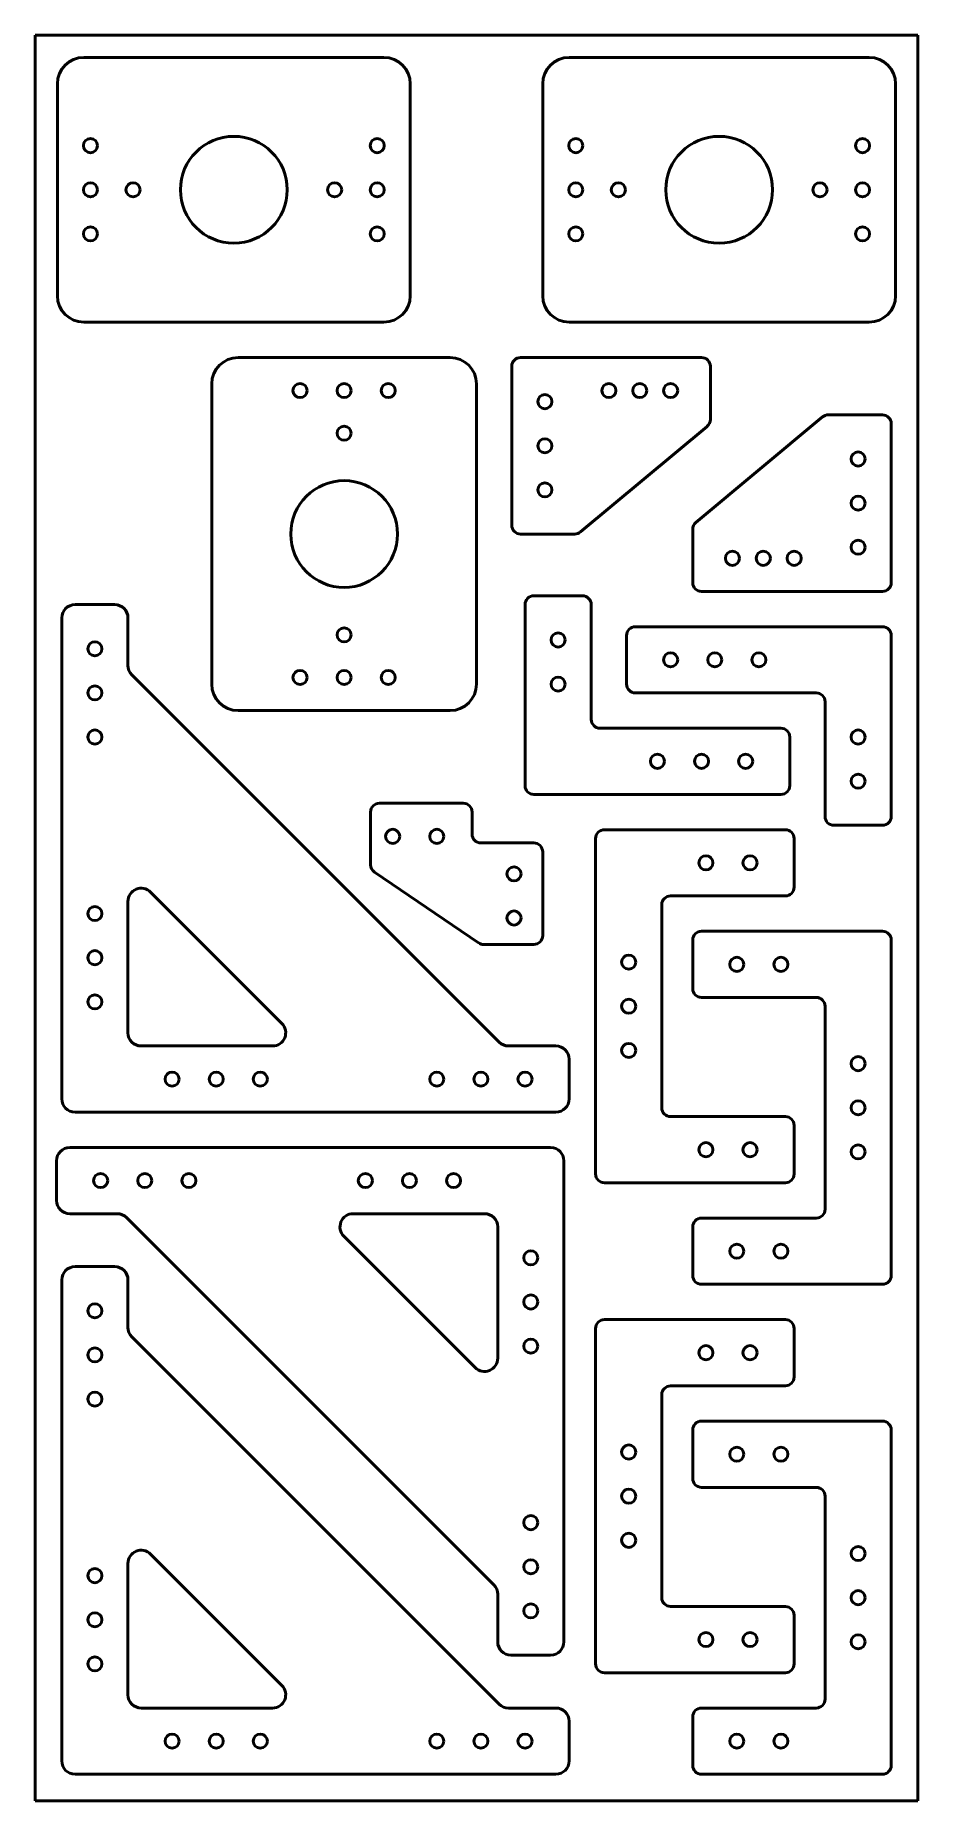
# Model space of a CAD drawing. Header units: millimetres. Extents: x 197 to 397, y 10 to 410.
import ezdxf

# ---------------------------------------------------------------- set-up
doc = ezdxf.new("R2010")
doc.units = ezdxf.units.MM
doc.layers.add('Visible (ISO)', color=7, linetype='Continuous', lineweight=50)

msp = doc.modelspace()

# ---------------------------------------------------------------- linework, layer by layer
at = {"layer": 'Visible (ISO)'}
for p, q in [((197, 410), (197, 10)), ((397, 410), (197, 410)), ((397, 10), (397, 410)), ((208, 405), (276, 405)), ((318, 405), (386, 405)), ((202, 351), (202, 399)), ((282, 399), (282, 351)), ((312, 351), (312, 399)), ((392, 399), (392, 351)), ((276, 345), (208, 345)), ((386, 345), (318, 345)), ((243, 337), (291, 337)), ((348, 337), (307, 337)), ((305, 335), (305, 299)), ((350, 322.94), (350, 335)), ((237, 263), (237, 331)), ((297, 331), (297, 263)), ((389, 324), (376.72, 324)), ((320.56, 297.46), (349.28, 321.4)), ((375.44, 323.54), (346.72, 299.6)), ((391, 286), (391, 322)), ((307, 297), (319.28, 297)), ((346, 298.06), (346, 286)), ((348, 284), (389, 284)), ((215, 281), (206, 281)), ((308, 240), (308, 281)), ((310, 283), (321, 283)), ((323, 255), (323, 281)), ((203, 278), (203, 169)), ((218, 267.24), (218, 278)), ((333, 276), (389, 276)), ((331, 274), (331, 263)), ((391, 274), (391, 233)), ((302.12, 181.88), (218.88, 265.12)), ((333, 261), (374, 261)), ((291, 257), (243, 257)), ((376, 259), (376, 233)), ((366, 253), (325, 253)), ((368, 240), (368, 251)), ((366, 238), (310, 238)), ((273, 234), (273, 222.06)), ((294, 236), (275, 236)), ((296, 229), (296, 234)), ((324, 152), (324, 228)), ((326, 230), (367, 230)), ((369, 228), (369, 217)), ((389, 231), (378, 231)), ((310, 227), (298, 227)), ((312, 206), (312, 225)), ((273.88, 220.4), (297.49, 204.35)), ((218, 184), (218, 213.76)), ((223.12, 215.88), (252.88, 186.12)), ((339, 167), (339, 213)), ((341, 215), (367, 215)), ((346, 194), (346, 205)), ((348, 207), (389, 207)), ((391, 205), (391, 129)), ((298.62, 204), (310, 204)), ((348, 192), (374, 192)), ((376, 190), (376, 144)), ((250.76, 181), (221, 181)), ((315, 181), (304.24, 181)), ((318, 169), (318, 178)), ((206, 166), (315, 166)), ((367, 165), (341, 165)), ((369, 163), (369, 152)), ((313.81, 158), (204.81, 158)), ((201.81, 155), (201.81, 146)), ((316.81, 46), (316.81, 155)), ((367, 150), (326, 150)), ((204.81, 143), (215.57, 143)), ((217.69, 142.12), (300.93, 58.88)), ((269.05, 143), (298.81, 143)), ((374, 142), (348, 142)), ((296.69, 108.12), (266.93, 137.88)), ((301.81, 140), (301.81, 110.24)), ((346, 129), (346, 140)), ((215, 131), (206, 131)), ((203, 19), (203, 128)), ((218, 117.24), (218, 128)), ((389, 127), (348, 127)), ((324, 41), (324, 117)), ((326, 119), (367, 119)), ((369, 117), (369, 106)), ((218.88, 115.12), (302.12, 31.88)), ((339, 56), (339, 102)), ((341, 104), (367, 104)), ((346, 83), (346, 94)), ((348, 96), (389, 96)), ((391, 94), (391, 18)), ((348, 81), (374, 81)), ((376, 79), (376, 33)), ((223.12, 65.88), (252.88, 36.12)), ((218, 34), (218, 63.76)), ((301.81, 56.76), (301.81, 46)), ((367, 54), (341, 54)), ((369, 52), (369, 41)), ((304.81, 43), (313.81, 43)), ((367, 39), (326, 39)), ((250.76, 31), (221, 31)), ((315, 31), (304.24, 31)), ((346, 18), (346, 29)), ((374, 31), (348, 31)), ((318, 19), (318, 28)), ((206, 16), (315, 16)), ((389, 16), (348, 16)), ((197, 10), (397, 10))]:
    msp.add_line(p, q, dxfattribs=at)
for centre, radius in [((209.5, 385), 1.6), ((242, 375), 12.1), ((274.5, 385), 1.6), ((319.5, 385), 1.6), ((352, 375), 12.1), ((384.5, 385), 1.6), ((209.5, 375), 1.6), ((219.15, 375), 1.6), ((264.85, 375), 1.6), ((274.5, 375), 1.6), ((319.5, 375), 1.6), ((329.15, 375), 1.6), ((374.85, 375), 1.6), ((384.5, 375), 1.6), ((209.5, 365), 1.6), ((274.5, 365), 1.6), ((319.5, 365), 1.6), ((384.5, 365), 1.6), ((257, 329.5), 1.6), ((267, 329.5), 1.6), ((277, 329.5), 1.6), ((312.5, 327), 1.6), ((327, 329.5), 1.6), ((334, 329.5), 1.6), ((341, 329.5), 1.6), ((267, 319.85), 1.6), ((312.5, 317), 1.6), ((383.5, 314), 1.6), ((267, 297), 12.1), ((312.5, 307), 1.6), ((383.5, 304), 1.6), ((355, 291.5), 1.6), ((362, 291.5), 1.6), ((369, 291.5), 1.6), ((383.5, 294), 1.6), ((210.5, 271), 1.6), ((267, 274.15), 1.6), ((315.5, 273), 1.6), ((341, 268.5), 1.6), ((351, 268.5), 1.6), ((361, 268.5), 1.6), ((257, 264.5), 1.6), ((267, 264.5), 1.6), ((277, 264.5), 1.6), ((315.5, 263), 1.6), ((210.5, 261), 1.6), ((210.5, 251), 1.6), ((383.5, 251), 1.6), ((338, 245.5), 1.6), ((348, 245.5), 1.6), ((358, 245.5), 1.6), ((383.5, 241), 1.6), ((278, 228.5), 1.6), ((288, 228.5), 1.6), ((349, 222.5), 1.6), ((359, 222.5), 1.6), ((305.5, 220), 1.6), ((210.5, 211), 1.6), ((305.5, 210), 1.6), ((210.5, 201), 1.6), ((331.5, 200), 1.6), ((356, 199.5), 1.6), ((366, 199.5), 1.6), ((210.5, 191), 1.6), ((331.5, 190), 1.6), ((331.5, 180), 1.6), ((383.5, 177), 1.6), ((228, 173.5), 1.6), ((238, 173.5), 1.6), ((248, 173.5), 1.6), ((288, 173.5), 1.6), ((298, 173.5), 1.6), ((308, 173.5), 1.6), ((383.5, 167), 1.6), ((349, 157.5), 1.6), ((359, 157.5), 1.6), ((383.5, 157), 1.6), ((211.81, 150.5), 1.6), ((221.81, 150.5), 1.6), ((231.81, 150.5), 1.6), ((271.81, 150.5), 1.6), ((281.81, 150.5), 1.6), ((291.81, 150.5), 1.6), ((356, 134.5), 1.6), ((366, 134.5), 1.6), ((309.31, 133), 1.6), ((309.31, 123), 1.6), ((210.5, 121), 1.6), ((210.5, 111), 1.6), ((309.31, 113), 1.6), ((349, 111.5), 1.6), ((359, 111.5), 1.6), ((210.5, 101), 1.6), ((331.5, 89), 1.6), ((356, 88.5), 1.6), ((366, 88.5), 1.6), ((331.5, 79), 1.6), ((309.31, 73), 1.6), ((331.5, 69), 1.6), ((309.31, 63), 1.6), ((383.5, 66), 1.6), ((210.5, 61), 1.6), ((383.5, 56), 1.6), ((210.5, 51), 1.6), ((309.31, 53), 1.6), ((349, 46.5), 1.6), ((359, 46.5), 1.6), ((383.5, 46), 1.6), ((210.5, 41), 1.6), ((228, 23.5), 1.6), ((238, 23.5), 1.6), ((248, 23.5), 1.6), ((288, 23.5), 1.6), ((298, 23.5), 1.6), ((308, 23.5), 1.6), ((356, 23.5), 1.6), ((366, 23.5), 1.6)]:
    msp.add_circle(centre, radius, dxfattribs=at)
for centre, radius, start, end in [((208, 399), 6, 90, 180), ((276, 399), 6, 0, 90), ((318, 399), 6, 90, 180), ((386, 399), 6, 0, 90), ((208, 351), 6, 180, 270), ((276, 351), 6, 270, 0), ((318, 351), 6, 180, 270), ((386, 351), 6, 270, 0), ((243, 331), 6, 90, 180), ((291, 331), 6, 0, 90), ((307, 335), 2, 90, 180), ((348, 335), 2, 0, 90), ((376.72, 322), 2, 90, 129.8056), ((389, 322), 2, 0, 90), ((348, 322.94), 2, 309.8056, 0), ((307, 299), 2, 180, 270), ((319.28, 299), 2, 270, 309.8056), ((348, 298.06), 2, 129.8056, 180), ((348, 286), 2, 180, 270), ((389, 286), 2, 270, 0), ((206, 278), 3, 90, 180), ((215, 278), 3, 0, 90), ((310, 281), 2, 90, 180), ((321, 281), 2, 0, 90), ((333, 274), 2, 90, 180), ((389, 274), 2, 0, 90), ((221, 267.24), 3, 180, 225), ((243, 263), 6, 180, 270), ((291, 263), 6, 270, 0), ((333, 263), 2, 180, 270), ((374, 259), 2, 0, 90), ((325, 255), 2, 180, 270), ((366, 251), 2, 0, 90), ((310, 240), 2, 180, 270), ((366, 240), 2, 270, 0), ((275, 234), 2, 90, 180), ((294, 234), 2, 0, 90), ((378, 233), 2, 180, 270), ((389, 233), 2, 270, 0), ((298, 229), 2, 180, 270), ((326, 228), 2, 90, 180), ((367, 228), 2, 0, 90), ((310, 225), 2, 0, 90), ((275, 222.06), 2, 180, 235.7843), ((221, 213.76), 3, 45, 180), ((367, 217), 2, 270, 0), ((341, 213), 2, 90, 180), ((298.62, 206), 2, 235.7843, 270), ((310, 206), 2, 270, 0), ((348, 205), 2, 90, 180), ((389, 205), 2, 0, 90), ((348, 194), 2, 180, 270), ((374, 190), 2, 0, 90), ((250.76, 184), 3, 270, 45), ((221, 184), 3, 180, 270), ((304.24, 184), 3, 225, 270), ((315, 178), 3, 0, 90), ((206, 169), 3, 180, 270), ((315, 169), 3, 270, 0), ((341, 167), 2, 180, 270), ((367, 163), 2, 0, 90), ((204.81, 155), 3, 90, 180), ((313.81, 155), 3, 0, 90), ((326, 152), 2, 180, 270), ((367, 152), 2, 270, 0), ((204.81, 146), 3, 180, 270), ((215.57, 140), 3, 45, 90), ((269.05, 140), 3, 90, 225), ((298.81, 140), 3, 0, 90), ((348, 140), 2, 90, 180), ((374, 144), 2, 270, 0), ((206, 128), 3, 90, 180), ((215, 128), 3, 0, 90), ((348, 129), 2, 180, 270), ((389, 129), 2, 270, 0), ((221, 117.24), 3, 180, 225), ((326, 117), 2, 90, 180), ((367, 117), 2, 0, 90), ((298.81, 110.24), 3, 225, 0), ((367, 106), 2, 270, 0), ((341, 102), 2, 90, 180), ((348, 94), 2, 90, 180), ((389, 94), 2, 0, 90), ((348, 83), 2, 180, 270), ((374, 79), 2, 0, 90), ((221, 63.76), 3, 45, 180), ((298.81, 56.76), 3, 0, 45), ((341, 56), 2, 180, 270), ((367, 52), 2, 0, 90), ((304.81, 46), 3, 180, 270), ((313.81, 46), 3, 270, 0), ((326, 41), 2, 180, 270), ((367, 41), 2, 270, 0), ((250.76, 34), 3, 270, 45), ((221, 34), 3, 180, 270), ((374, 33), 2, 270, 0), ((304.24, 34), 3, 225, 270), ((315, 28), 3, 0, 90), ((348, 29), 2, 90, 180), ((206, 19), 3, 180, 270), ((315, 19), 3, 270, 0), ((348, 18), 2, 180, 270), ((389, 18), 2, 270, 0)]:
    msp.add_arc(centre, radius, start, end, dxfattribs=at)

doc.saveas('drawing.dxf')
